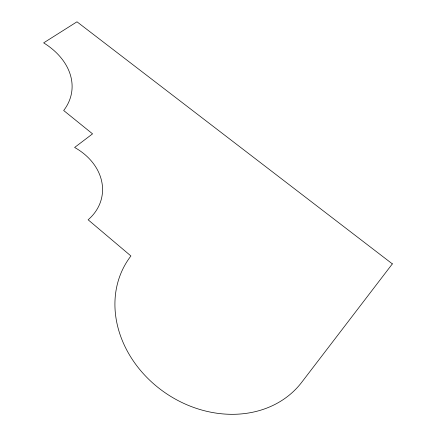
<?xml version="1.0" encoding="UTF-8"?>
<svg xmlns="http://www.w3.org/2000/svg" width="436" height="436" viewBox="0 0 436 436"><rect width="100%" height="100%" fill="white"/><g stroke="black" fill="none" stroke-linecap="round" stroke-linejoin="round"><path stroke-width="0.65" d="M392.356 263.884L301.38 382.726A106.253 89.554 34 0 1 161.451 390.127A106.253 89.554 34 0 1 130.925 255.97L88.132 219.793A58.735 47.034 10.1 0 0 74.621 147.466L92.552 133.852L63.678 110.504A71.978 52.004 8.1 0 0 43.644 42.864L76.981 21.8L392.356 263.884"/></g></svg>
